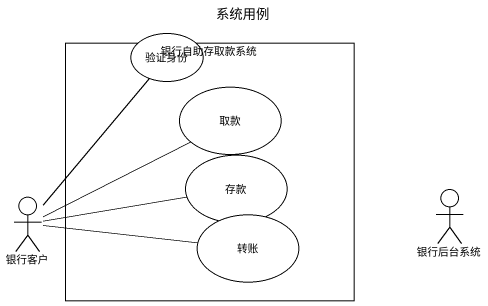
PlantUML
@startuml
title 系统用例
usecase 验证身份
rectangle 银行自助存取款系统 {
  usecase 取款
  usecase 存款
  usecase 转账
}
actor 银行客户
actor 银行后台系统
银行客户 -up- 验证身份
银行客户 -right- 取款
银行客户 -right- 存款
银行客户 -right- 转账
@enduml
